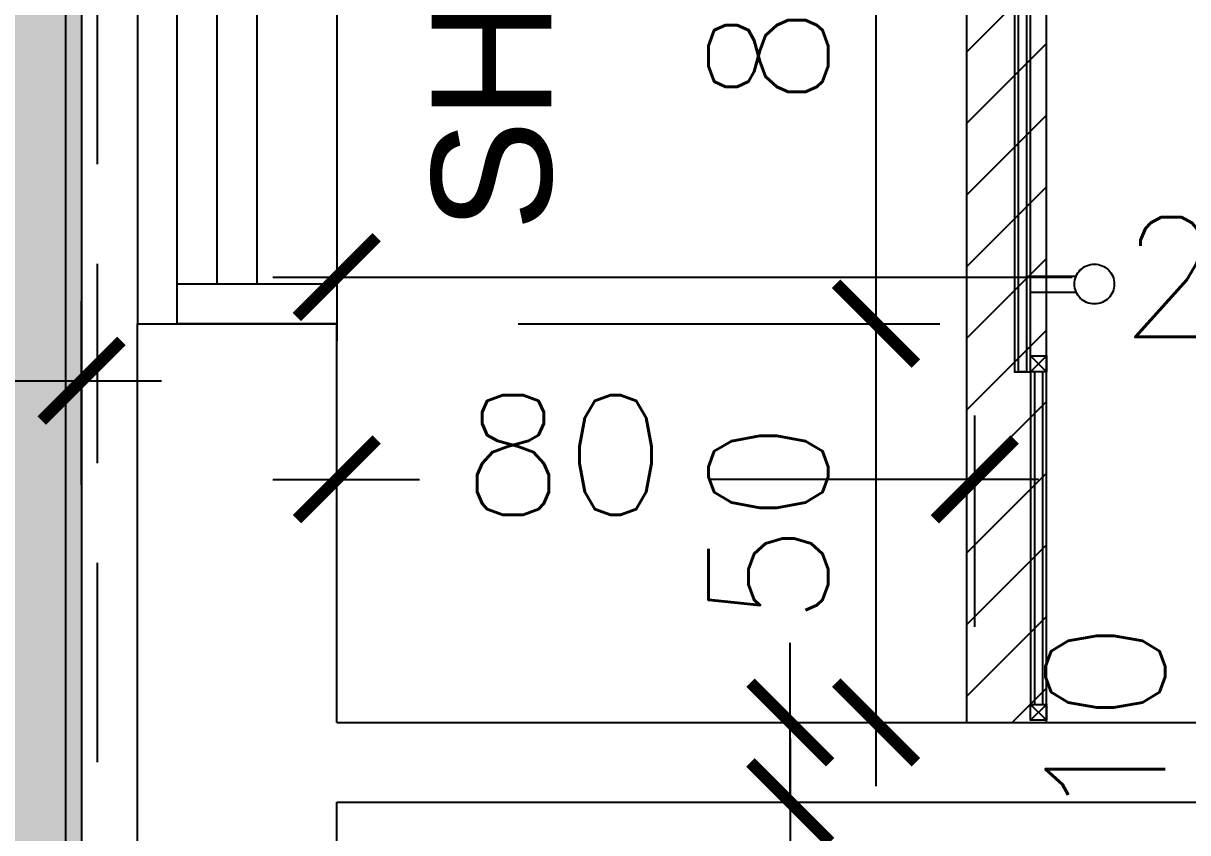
# Model space of a CAD drawing. Header units: centimetres. Extents: x -10658 to 14823, y -5448 to 3597.
# Drawn here: x -1692.3 to -1546.3, y 2546.2 to 2647.7 of the extents above; entities that cross this region are included whole.
import ezdxf
from ezdxf.xclip import XClip

# ---------------------------------------------------------------- set-up
doc = ezdxf.new("R2010")
doc.units = ezdxf.units.CM
doc.header["$LTSCALE"] = 100
doc.header["$MEASUREMENT"] = 0
doc.header["$XCLIPFRAME"] = 0
doc.header["$PDMODE"] = 35
doc.linetypes.add('A0-01 FLOOR PLANS$0$HIDDEN', pattern=[0.375, 0.25, -0.125])
for name, color, linetype in [('A0-01 FLOOR PLANS$0$DIM IN', 1, 'Continuous'), ('A0-01 FLOOR PLANS$0$DOOR', 1, 'Continuous'), ('A0-01 FLOOR PLANS$0$FURNITURE', 111, 'Continuous'), ('A0-01 FLOOR PLANS$0$HIDDEN -03', 8, 'A0-01 FLOOR PLANS$0$HIDDEN'), ('A0-01 FLOOR PLANS$0$TEXT', 3, 'Continuous'), ('A0-01 FLOOR PLANS$0$THRESHOLD', 8, 'Continuous'), ('A0-01 FLOOR PLANS$0$TILE', 252, 'Continuous'), ('A0-01 FLOOR PLANS$0$WALL-01', 7, 'Continuous'), ('A0-01 FLOOR PLANS$0$WALL-03', 2, 'Continuous'), ('A0-01 FLOOR PLANS$0$WINDOW', 1, 'Continuous'), ('DIM IN', 1, 'Continuous'), ('SOURROUNDING$0$KERBSTONE', 11, 'Continuous')]:
    doc.layers.add(name, color=color, linetype=linetype)
doc.styles.add('A0-01 FLOOR PLANS$0$22', font='romans.shx')
doc.styles.add('A0-01 FLOOR PLANS$0$ART-PS-1', font='arial.ttf', dxfattribs={"height": 20})
doc.styles.add('ROMANS', font='romans')
doc.dimstyles.new('A0-01 FLOOR PLANS$0$100', dxfattribs={"dimtxt": 15, "dimasz": 10, "dimexe": 8, "dimexo": 12, "dimgap": 6, "dimtad": 1, "dimdec": 0, "dimzin": 0, "dimdsep": 46, "dimtxsty": 'A0-01 FLOOR PLANS$0$22', "dimblk": 'A0-01 FLOOR PLANS$0$_ARCHTICK', "dimcen": 30, "dimdle": 8, "dimclrd": 1, "dimclre": 1, "dimclrt": 2, "dimadec": 0, "dimazin": 0, "dimtfac": 1, "dimtdec": 0, "dimtmove": 2, "dimatfit": 3, "dimldrblk": 'A0-01 FLOOR PLANS$0$_OBLIQUE', "dimfxl": 100, "dimtolj": 1, "dimtzin": 0, "dimarcsym": 0})
doc.dimstyles.new('AS-17-100', dxfattribs={"dimtxt": 17, "dimasz": 10, "dimexe": 10, "dimexo": 10, "dimgap": 6, "dimtad": 1, "dimtoh": 1, "dimdec": 0, "dimdsep": 46, "dimtxsty": 'ROMANS', "dimblk1": 'ARCHTICK', "dimblk2": 'ARCHTICK', "dimsah": 1, "dimcen": 25, "dimdle": 10, "dimclrd": 1, "dimclre": 1, "dimclrt": 2, "dimadec": 0, "dimazin": 0, "dimtfac": 1, "dimtdec": 0, "dimtofl": 0, "dimtmove": 2, "dimatfit": 3, "dimldrblk": 'ARCHTICK', "dimfxl": 1, "dimtolj": 1, "dimtzin": 0, "dimarcsym": 0})

# ---------------------------------------------------------------- blocks, each defined once
blk = doc.blocks.new('_ARCHTICK')
at = {"color": 0, "linetype": 'ByBlock', "const_width": 0.15}
blk.add_lwpolyline([(-0.5, -0.5), (0.5, 0.5)], dxfattribs=at)
blk = doc.blocks.new('*D50')
at = {"layer": 'Defpoints', "color": 0, "transparency": 16777216}
for p in [(-3048, 2588.4), (-1685, 2588.4), (-3048, 2523.19)]:
    blk.add_point(p, dxfattribs=at)
at = {"layer": 'DIM IN', "color": 1, "lineweight": -2, "transparency": 16777216}
for p, q in [((-3048, 2578.4), (-3048, 2513.19)), ((-1685, 2578.4), (-1685, 2513.19)), ((-1675, 2523.19), (-3058, 2523.19))]:
    blk.add_line(p, q, dxfattribs=at)
at = {"layer": 'DIM IN', "color": 1, "lineweight": -2, "transparency": 16777216, "xscale": 10, "yscale": 10, "zscale": 10, "rotation": 180}
blk.add_blockref('_ARCHTICK', (-3048, 2523.19), dxfattribs=at)
at = {"layer": 'DIM IN', "color": 1, "lineweight": -2, "transparency": 16777216, "xscale": 10, "yscale": 10, "zscale": 10}
blk.add_blockref('_ARCHTICK', (-1685, 2523.19), dxfattribs=at)
at = {"layer": 'DIM IN', "color": 2, "transparency": 16777216, "insert": (-2366.5, 2533.19), "char_height": 16, "attachment_point": 5, "style": 'ROMANS'}
blk.add_mtext('\\A1;1363', dxfattribs=at)
blk = doc.blocks.new('*D46')
at = {"layer": 'Defpoints', "color": 0, "transparency": 16777216}
for p in [(-1685, 2602.84), (-1810, 2579.79), (-1685, 2579.79)]:
    blk.add_point(p, dxfattribs=at)
at = {"layer": 'DIM IN', "color": 1, "lineweight": -2, "transparency": 16777216}
for p, q in [((-1810, 2589.79), (-1810, 2612.84)), ((-1685, 2589.79), (-1685, 2612.84)), ((-1820, 2602.84), (-1675, 2602.84))]:
    blk.add_line(p, q, dxfattribs=at)
at = {"layer": 'DIM IN', "color": 1, "lineweight": -2, "transparency": 16777216, "xscale": 10, "yscale": 10, "zscale": 10, "rotation": 180}
blk.add_blockref('_ARCHTICK', (-1810, 2602.84), dxfattribs=at)
at = {"layer": 'DIM IN', "color": 1, "lineweight": -2, "transparency": 16777216, "xscale": 10, "yscale": 10, "zscale": 10}
blk.add_blockref('_ARCHTICK', (-1685, 2602.84), dxfattribs=at)
at = {"layer": 'DIM IN', "color": 2, "transparency": 16777216, "insert": (-1747.5, 2612.84), "char_height": 16, "attachment_point": 5, "style": 'ROMANS'}
blk.add_mtext('\\A1;125', dxfattribs=at)
blk = doc.blocks.new('SOURROUNDING')
at = {"layer": 'SOURROUNDING$0$KERBSTONE', "lineweight": 13}
h = blk.add_hatch(dxfattribs=at)
h.set_pattern_fill('AR-HBONE', color=252, scale=5, angle=90)
h.paths.add_polyline_path([(-175, 1001.39), (-180.24, 999.4), (-175, 1003.26), (-175, 1910.07), (-189.19, 1904.68), (-175, 1915.15), (-175, 1965.25), (-177.79, 1965.57), (-175, 1966.16), (-175, 2515.31), (-190.95, 2509.26), (-175, 2521.02), (-175, 2569.63), (-179.55, 2570.15), (-175, 2571.11), (-175, 2808), (-890, 2808), (-890, 3028), (-1810, 3028), (-1810, 2511.19), (-1925, 2511.19), (-1925, 1979.72), (-1810, 1979.72), (-1810, 775), (-3028, 775), (-3028, 650), (-2728, 650), (-2448, 650), (-2428, 650), (-1382.07, 650), (-1382.07, 25), (-1257.59, 25), (-1257.07, 25), (-857.07, 25), (-732.07, 25), (-732.07, 668), (-175, 668)])
h.paths.add_polyline_path([(-1685, 828), (-1685, 2129.72), (-1770, 2129.72), (-1770, 2361.19), (-1685, 2361.19), (-1685, 2748), (-1220, 2748), (-1220, 2683), (-890, 2683), (-300, 2683), (-300, 788), (-590, 788), (-590, 793), (-817, 793), (-817, 713), (-1286.12, 713), (-1287.5, 828)], flags=16)
h.paths.add_polyline_path([(-1798.23, 1621.66), (-1726.11, 1621.66), (-1726.11, 1641.16), (-1798.23, 1641.16)], flags=16)
h.paths.add_polyline_path([(-1563.97, 2964.65), (-999.2, 2964.65), (-999.2, 3018.34), (-1563.97, 3018.34)], flags=16)
at = {"color": 6}
blk.add_lwpolyline([(-300, 2683), (-890, 2683), (-890, 2683), (-1220, 2683), (-1220, 2748), (-1685, 2748), (-1685, 828), (-890, 828), (-890, 793), (-590, 793), (-590, 788), (-300, 788)], close=True, dxfattribs=at)
blk = doc.blocks.new('A0-01 FLOOR PLANS$0$_ARCHTICK')
at = {"color": 0, "linetype": 'ByBlock', "const_width": 0.15}
blk.add_lwpolyline([(-0.5, -0.5), (0.5, 0.5)], dxfattribs=at)
blk = doc.blocks.new('*D343')
at = {"layer": 'A0-01 FLOOR PLANS$0$DIM IN', "color": 1, "lineweight": -2, "transparency": 16777216}
for p, q in [((-1755, 2608.67), (-1755, 2570.85)), ((-1520, 2608.67), (-1520, 2570.85)), ((-1763, 2578.85), (-1662.79, 2578.85)), ((-1512, 2578.85), (-1612.21, 2578.85))]:
    blk.add_line(p, q, dxfattribs=at)
at = {"layer": 'Defpoints', "color": 0, "transparency": 16777216}
for p in [(-1755, 2620.67), (-1520, 2620.67), (-1755, 2578.85)]:
    blk.add_point(p, dxfattribs=at)
at = {"layer": 'A0-01 FLOOR PLANS$0$DIM IN', "color": 1, "lineweight": -2, "transparency": 16777216, "xscale": 10, "yscale": 10, "zscale": 10, "rotation": 180}
blk.add_blockref('A0-01 FLOOR PLANS$0$_ARCHTICK', (-1755, 2578.85), dxfattribs=at)
at = {"layer": 'A0-01 FLOOR PLANS$0$DIM IN', "color": 1, "lineweight": -2, "transparency": 16777216, "xscale": 10, "yscale": 10, "zscale": 10}
blk.add_blockref('A0-01 FLOOR PLANS$0$_ARCHTICK', (-1520, 2578.85), dxfattribs=at)
at = {"layer": 'A0-01 FLOOR PLANS$0$DIM IN', "color": 2, "transparency": 16777216, "insert": (-1637.5, 2578.85), "char_height": 15, "attachment_point": 5, "style": 'A0-01 FLOOR PLANS$0$22'}
blk.add_mtext('\\A1;235', dxfattribs=at)
blk = doc.blocks.new('A0-01 FLOOR PLANS$0$_OBLIQUE')
at = {"color": 0, "linetype": 'ByBlock'}
blk.add_line((-0.5, -0.5), (0.5, 0.5), dxfattribs=at)
blk = doc.blocks.new('*D349')
at = {"layer": 'A0-01 FLOOR PLANS$0$DIM IN', "color": 1, "lineweight": -2, "transparency": 16777216}
for p, q in [((-1520, 2521), (-1520, 2467.57)), ((-1755, 2501), (-1755, 2467.57)), ((-1763, 2475.57), (-1651, 2475.57)), ((-1512, 2475.57), (-1600.43, 2475.57))]:
    blk.add_line(p, q, dxfattribs=at)
at = {"layer": 'Defpoints', "color": 0, "transparency": 16777216}
for p in [(-1520, 2533), (-1755, 2513), (-1755, 2475.57)]:
    blk.add_point(p, dxfattribs=at)
at = {"layer": 'A0-01 FLOOR PLANS$0$DIM IN', "color": 1, "lineweight": -2, "transparency": 16777216, "xscale": 10, "yscale": 10, "zscale": 10, "rotation": 180}
blk.add_blockref('A0-01 FLOOR PLANS$0$_ARCHTICK', (-1755, 2475.57), dxfattribs=at)
at = {"layer": 'A0-01 FLOOR PLANS$0$DIM IN', "color": 1, "lineweight": -2, "transparency": 16777216, "xscale": 10, "yscale": 10, "zscale": 10}
blk.add_blockref('A0-01 FLOOR PLANS$0$_ARCHTICK', (-1520, 2475.57), dxfattribs=at)
at = {"layer": 'A0-01 FLOOR PLANS$0$DIM IN', "color": 2, "transparency": 16777216, "insert": (-1625.72, 2476.26), "char_height": 15, "attachment_point": 5, "style": 'A0-01 FLOOR PLANS$0$22'}
blk.add_mtext('\\A1;235', dxfattribs=at)
blk = doc.blocks.new('*D403')
at = {"layer": 'A0-01 FLOOR PLANS$0$FURNITURE', "color": 1, "lineweight": -2, "transparency": 16777216}
for p, q in [((-1755, 2535), (-1755, 2561.48)), ((-1675, 2535), (-1675, 2561.48)), ((-1763, 2553.48), (-1744.62, 2553.48)), ((-1667, 2553.48), (-1708.34, 2553.48))]:
    blk.add_line(p, q, dxfattribs=at)
at = {"layer": 'Defpoints', "color": 0, "transparency": 16777216}
for p in [(-1755, 2553.48), (-1755, 2523), (-1675, 2523)]:
    blk.add_point(p, dxfattribs=at)
at = {"layer": 'A0-01 FLOOR PLANS$0$FURNITURE', "color": 1, "lineweight": -2, "transparency": 16777216, "xscale": 10, "yscale": 10, "zscale": 10, "rotation": 180}
blk.add_blockref('A0-01 FLOOR PLANS$0$_ARCHTICK', (-1755, 2553.48), dxfattribs=at)
at = {"layer": 'A0-01 FLOOR PLANS$0$FURNITURE', "color": 1, "lineweight": -2, "transparency": 16777216, "xscale": 10, "yscale": 10, "zscale": 10}
blk.add_blockref('A0-01 FLOOR PLANS$0$_ARCHTICK', (-1675, 2553.48), dxfattribs=at)
at = {"layer": 'A0-01 FLOOR PLANS$0$FURNITURE', "color": 2, "transparency": 16777216, "insert": (-1726.48, 2556.54), "char_height": 15, "attachment_point": 5, "style": 'A0-01 FLOOR PLANS$0$22'}
blk.add_mtext('\\A1;80', dxfattribs=at)
blk = doc.blocks.new('A0-01 FLOOR PLANS$0$ALW05')
at = {"layer": 'A0-01 FLOOR PLANS$0$WINDOW'}
for p, q in [((-1775, 2578), (-1775, 2648)), ((-1770, 2578), (-1770, 2648)), ((-1765, 2578), (-1765, 2648)), ((-1755, 2648), (-1755, 2578))]:
    blk.add_line(p, q, dxfattribs=at)
for points in [[(-1775, 2653), (-1755, 2653), (-1755, 2648), (-1775, 2648)], [(-1775, 2578), (-1755, 2578), (-1755, 2573), (-1775, 2573)]]:
    blk.add_lwpolyline(points, close=True, dxfattribs=at)
blk = doc.blocks.new('*D442')
at = {"layer": 'A0-01 FLOOR PLANS$0$DIM IN', "color": 1, "lineweight": -2, "transparency": 16777216}
for p, q in [((-1698.13, 2521), (-1698.13, 2503.64)), ((-1700.36, 2513), (-1690.13, 2513)), ((-1698.13, 2450), (-1698.13, 2467.36)), ((-1743, 2458), (-1690.13, 2458))]:
    blk.add_line(p, q, dxfattribs=at)
at = {"layer": 'Defpoints', "color": 0, "transparency": 16777216}
for p in [(-1712.36, 2513), (-1698.13, 2513), (-1755, 2458)]:
    blk.add_point(p, dxfattribs=at)
at = {"layer": 'A0-01 FLOOR PLANS$0$DIM IN', "color": 1, "lineweight": -2, "transparency": 16777216, "xscale": 10, "yscale": 10, "zscale": 10}
for p, rotation in [((-1698.13, 2513), 90), ((-1698.13, 2458), 270)]:
    blk.add_blockref('A0-01 FLOOR PLANS$0$_ARCHTICK', p, dxfattribs=dict(at, rotation=rotation))
at = {"layer": 'A0-01 FLOOR PLANS$0$DIM IN', "color": 2, "transparency": 16777216, "insert": (-1698.13, 2485.5), "char_height": 15, "attachment_point": 5, "rotation": 90, "style": 'A0-01 FLOOR PLANS$0$22'}
blk.add_mtext('\\A1;55', dxfattribs=at)
blk = doc.blocks.new('*D443')
at = {"layer": 'A0-01 FLOOR PLANS$0$DIM IN', "color": 1, "lineweight": -2, "transparency": 16777216}
for p, q in [((-1698.13, 2523), (-1698.13, 2533)), ((-1700.36, 2523), (-1690.13, 2523)), ((-1698.13, 2513), (-1698.13, 2523)), ((-1700.36, 2513), (-1690.13, 2513)), ((-1698.13, 2513), (-1698.13, 2503))]:
    blk.add_line(p, q, dxfattribs=at)
at = {"layer": 'Defpoints', "color": 0, "transparency": 16777216}
for p in [(-1712.36, 2523), (-1698.13, 2523), (-1712.36, 2513)]:
    blk.add_point(p, dxfattribs=at)
at = {"layer": 'A0-01 FLOOR PLANS$0$DIM IN', "color": 1, "lineweight": -2, "transparency": 16777216, "xscale": 10, "yscale": 10, "zscale": 10}
for p, rotation in [((-1698.13, 2523), 270), ((-1698.13, 2513), 90)]:
    blk.add_blockref('A0-01 FLOOR PLANS$0$_ARCHTICK', p, dxfattribs=dict(at, rotation=rotation))
at = {"layer": 'A0-01 FLOOR PLANS$0$DIM IN', "color": 2, "transparency": 16777216, "insert": (-1658.63, 2522.93), "char_height": 15, "attachment_point": 5, "rotation": 90, "style": 'A0-01 FLOOR PLANS$0$22'}
blk.add_mtext('\\A1;10', dxfattribs=at)
blk = doc.blocks.new('*D444')
at = {"layer": 'A0-01 FLOOR PLANS$0$DIM IN', "color": 1, "lineweight": -2, "transparency": 16777216}
for p, q in [((-1687.38, 2515), (-1687.38, 2581)), ((-1689.6, 2573), (-1679.38, 2573)), ((-1689.6, 2523), (-1679.38, 2523))]:
    blk.add_line(p, q, dxfattribs=at)
at = {"layer": 'Defpoints', "color": 0, "transparency": 16777216}
for p in [(-1701.6, 2573), (-1687.38, 2573), (-1701.6, 2523)]:
    blk.add_point(p, dxfattribs=at)
at = {"layer": 'A0-01 FLOOR PLANS$0$DIM IN', "color": 1, "lineweight": -2, "transparency": 16777216, "xscale": 10, "yscale": 10, "zscale": 10}
for p, rotation in [((-1687.38, 2573), 90), ((-1687.38, 2523), 270)]:
    blk.add_blockref('A0-01 FLOOR PLANS$0$_ARCHTICK', p, dxfattribs=dict(at, rotation=rotation))
at = {"layer": 'A0-01 FLOOR PLANS$0$DIM IN', "color": 2, "transparency": 16777216, "insert": (-1700.88, 2548), "char_height": 15, "attachment_point": 5, "rotation": 90, "style": 'A0-01 FLOOR PLANS$0$22'}
blk.add_mtext('\\A1;50', dxfattribs=at)
blk = doc.blocks.new('*D445')
at = {"layer": 'A0-01 FLOOR PLANS$0$DIM IN', "color": 1, "lineweight": -2, "transparency": 16777216}
for p, q in [((-1687.38, 2565), (-1687.38, 2661)), ((-1689.6, 2653), (-1679.38, 2653)), ((-1732.25, 2573), (-1679.38, 2573))]:
    blk.add_line(p, q, dxfattribs=at)
at = {"layer": 'Defpoints', "color": 0, "transparency": 16777216}
for p in [(-1701.6, 2653), (-1687.38, 2653), (-1744.25, 2573)]:
    blk.add_point(p, dxfattribs=at)
at = {"layer": 'A0-01 FLOOR PLANS$0$DIM IN', "color": 1, "lineweight": -2, "transparency": 16777216, "xscale": 10, "yscale": 10, "zscale": 10}
for p, rotation in [((-1687.38, 2653), 90), ((-1687.38, 2573), 270)]:
    blk.add_blockref('A0-01 FLOOR PLANS$0$_ARCHTICK', p, dxfattribs=dict(at, rotation=rotation))
at = {"layer": 'A0-01 FLOOR PLANS$0$DIM IN', "color": 2, "transparency": 16777216, "insert": (-1700.88, 2613), "char_height": 15, "attachment_point": 5, "rotation": 90, "style": 'A0-01 FLOOR PLANS$0$22'}
blk.add_mtext('\\A1;80', dxfattribs=at)
blk = doc.blocks.new('A0-01 FLOOR PLANS')
at = {"layer": 'A0-01 FLOOR PLANS$0$THRESHOLD', "transparency": 33554687}
h = blk.add_hatch(dxfattribs=at)
h.set_pattern_fill('ANSI31', color=256, scale=2, angle=360)
h.set_pattern_definition([(45, (3339.3046, 6237.317), (-4.490128, 4.490128), [])])
h.paths.add_polyline_path([(-1676, 2683), (-1676, 2523), (-1666, 2523), (-1666, 2683)])
at = {"layer": 'A0-01 FLOOR PLANS$0$DOOR'}
for p, q in [((-1668, 2578.97), (-1662.29, 2578.97)), ((-1668, 2576.97), (-1662.29, 2576.97)), ((-1666, 2566.97), (-1668, 2568.97)), ((-1668, 2566.97), (-1666, 2568.97)), ((-1667.5, 2566.97), (-1667.5, 2525.27)), ((-1666.5, 2566.97), (-1666.5, 2525.27)), ((-1666, 2523.27), (-1668, 2525.27)), ((-1668, 2523.27), (-1666, 2525.27))]:
    blk.add_line(p, q, dxfattribs=at)
blk.add_lwpolyline([(-1668, 2568.97), (-1668, 2646.97), (-1670, 2646.97), (-1670, 2566.97), (-1668, 2566.97)], dxfattribs=at)
for points in [[(-1668.5, 2566.97), (-1669.5, 2566.97), (-1669.5, 2646.97), (-1668.5, 2646.97)], [(-1668, 2568.97), (-1666, 2568.97), (-1666, 2566.97), (-1668, 2566.97)], [(-1668, 2566.97), (-1668, 2525.27), (-1666, 2525.27), (-1666, 2566.97)], [(-1668, 2525.27), (-1666, 2525.27), (-1666, 2523.27), (-1668, 2523.27)]]:
    blk.add_lwpolyline(points, close=True, dxfattribs=at)
blk.add_circle((-1660, 2577.97), 2.5, dxfattribs=at)
at = {"layer": 'A0-01 FLOOR PLANS$0$HIDDEN -03'}
blk.add_line((-1785, 793), (-1785, 2713), dxfattribs=at)
at = {"layer": 'A0-01 FLOOR PLANS$0$TILE', "color": 8}
for p, q in [((-1676, 2523), (-1676, 2683)), ((-1666, 2523), (-1666, 2683))]:
    blk.add_line(p, q, dxfattribs=at)
at = {"layer": 'A0-01 FLOOR PLANS$0$WALL-01'}
for p, q in [((-1780, 2573), (-1755, 2573)), ((-1780, 2458), (-1780, 2573)), ((-1755, 2523), (-1755, 2573)), ((-1755, 2523), (-1616.93, 2523)), ((-1755, 2513), (-1616.93, 2513)), ((-1755, 2458), (-1755, 2513))]:
    blk.add_line(p, q, dxfattribs=at)
at = {"layer": 'A0-01 FLOOR PLANS$0$WALL-03'}
blk.add_line((-1780, 2653), (-1780, 2573), dxfattribs=at)
at = {"layer": 'A0-01 FLOOR PLANS$0$WINDOW'}
blk.add_blockref('A0-01 FLOOR PLANS$0$ALW05', (0, 0), dxfattribs=at)
at = {"layer": 'A0-01 FLOOR PLANS$0$TEXT', "style": 'A0-01 FLOOR PLANS$0$ART-PS-1'}
blk.add_text('SHOWER', height=15, rotation=90, dxfattribs=at).set_placement((-1728.09, 2584.57))
at = {"layer": 'A0-01 FLOOR PLANS$0$DIM IN'}
for base, p1, p2, picture, middle in [((-1687.38, 2653), (-1744.25, 2573), (-1701.6, 2653), '*D445', (-1700.88, 2613)), ((-1687.38, 2573), (-1701.6, 2523), (-1701.6, 2573), '*D444', (-1700.88, 2548))]:
    dim = blk.add_linear_dim(base=base, p1=p1, p2=p2, angle=90, dimstyle='A0-01 FLOOR PLANS$0$100', override={"dimfxl": 0.075}, dxfattribs=at)
    dim.commit()
    dim.dimension.update_dxf_attribs({"geometry": picture, "text_midpoint": middle})
for base, p1, p2, picture, middle in [((-1755, 2578.85), (-1520, 2620.67), (-1755, 2620.67), '*D343', (-1637.5, 2578.85)), ((-1755, 2475.57), (-1520, 2533), (-1755, 2513), '*D349', (-1625.72, 2476.26))]:
    dim = blk.add_linear_dim(base=base, p1=p1, p2=p2, dimstyle='A0-01 FLOOR PLANS$0$100', override={"dimfxl": 0.075}, dxfattribs=at)
    dim.commit()
    dim.dimension.update_dxf_attribs({"geometry": picture, "text_midpoint": middle, "dimtype": 128})
for base, p1, p2, picture, middle in [((-1698.13, 2523), (-1712.36, 2513), (-1712.36, 2523), '*D443', (-1658.63, 2522.93)), ((-1698.13, 2513), (-1755, 2458), (-1712.36, 2513), '*D442', (-1698.13, 2485.5))]:
    dim = blk.add_linear_dim(base=base, p1=p1, p2=p2, angle=90, dimstyle='A0-01 FLOOR PLANS$0$100', override={"dimfxl": 0.075}, dxfattribs=at)
    dim.commit()
    dim.dimension.update_dxf_attribs({"geometry": picture, "text_midpoint": middle, "dimtype": 128})
at = {"layer": 'A0-01 FLOOR PLANS$0$FURNITURE'}
dim = blk.add_linear_dim(base=(-1755, 2553.48), p1=(-1675, 2523), p2=(-1755, 2523), dimstyle='A0-01 FLOOR PLANS$0$100', override={"dimfxl": 0.075}, dxfattribs=at)
dim.commit()
dim.dimension.update_dxf_attribs({"geometry": '*D403', "text_midpoint": (-1726.48, 2556.54), "dimtype": 128})

msp = doc.modelspace()

# ---------------------------------------------------------------- linework, layer by layer
at = {"color": 6}
msp.add_lwpolyline([(-298, 2685), (-892, 2685), (-892, 2682), (-1218, 2682), (-1218, 2750), (-1687, 2750), (-1687, 826), (-892, 826), (-892, 791), (-592, 791), (-592, 786), (-298, 786)], close=True, dxfattribs=at)

# ---------------------------------------------------------------- block references
msp.add_blockref('SOURROUNDING', (0, 0))
ref = msp.add_blockref('A0-01 FLOOR PLANS', (102, 37))
XClip(ref).set_block_clipping_path([(-400, 2648), (-994, 2648), (-994, 2645), (-1320, 2645), (-1320, 2713), (-1789, 2713), (-1789, 789), (-994, 789), (-994, 754), (-694, 754), (-694, 749), (-400, 749)])

# ---------------------------------------------------------------- dimensions: what is measured, and where the dimension line sits
at = {"layer": 'DIM IN'}
for base, p1, p2, picture, middle in [((-1685, 2602.84), (-1810, 2579.79), (-1685, 2579.79), '*D46', (-1747.5, 2612.84)), ((-3048, 2523.19), (-1685, 2588.4), (-3048, 2588.4), '*D50', (-2366.5, 2533.19))]:
    dim = msp.add_linear_dim(base=base, p1=p1, p2=p2, dimstyle='AS-17-100', override={"dimtxt": 16, "dimgap": 2}, dxfattribs=at)
    dim.commit()
    dim.dimension.update_dxf_attribs({"geometry": picture, "text_midpoint": middle})

doc.saveas('drawing.dxf')
